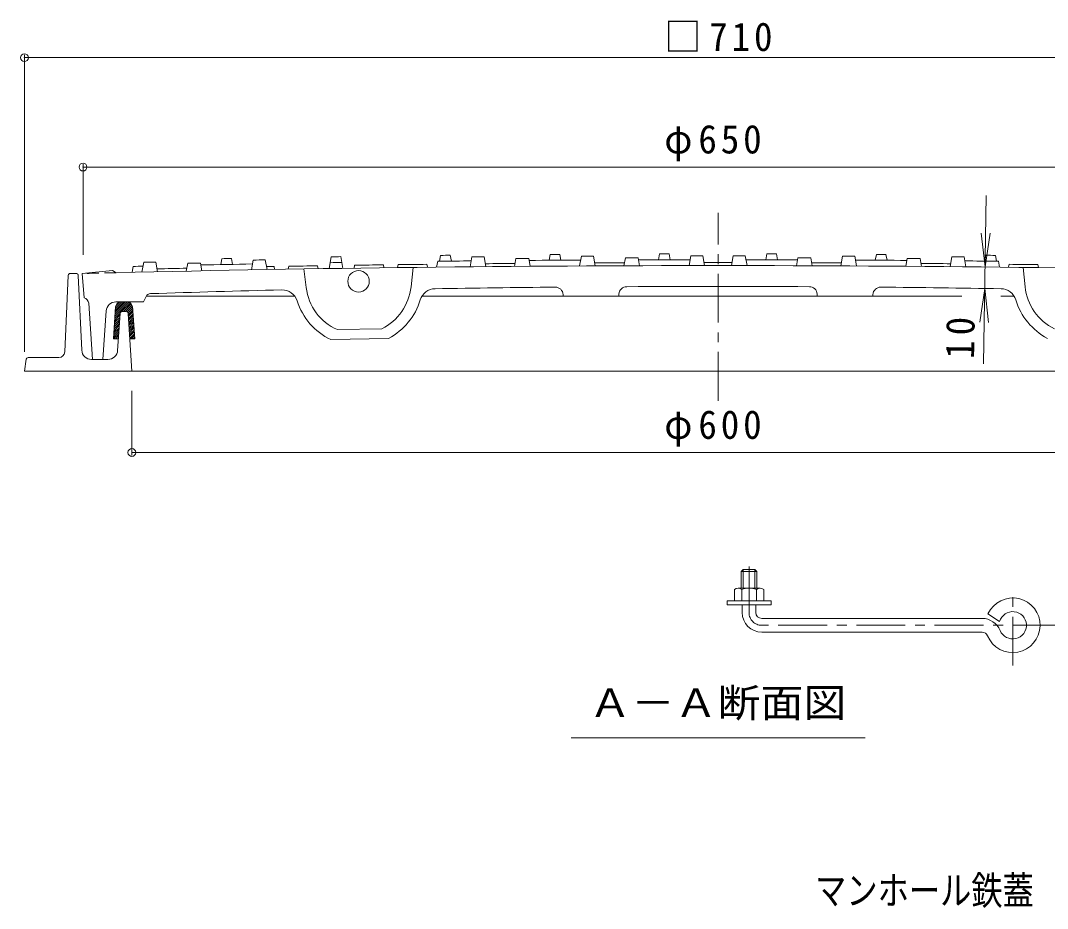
# Model space of a CAD drawing. Units: millimetres, scale not verified. Extents: x -885 to 921, y -690 to 673.
# Drawn here: x -828 to -303, y -666 to -212 of the extents above; entities that cross this region are included whole.
import ezdxf
from ezdxf.enums import TextEntityAlignment as Align

# ---------------------------------------------------------------- set-up
doc = ezdxf.new("R2010")
doc.units = ezdxf.units.MM
doc.header["$LTSCALE"] = 5
doc.header["$PDMODE"] = 32
doc.header["$PDSIZE"] = 4
doc.linetypes.add('CHAIN1', pattern=[8, 5, -1, 1, -1])
doc.linetypes.add('DASHED1', pattern=[1.8, 1.2, -0.6])
for name, color, linetype, lineweight in [('0-1_躯体', 2, 'Continuous', 9), ('0-2_仕上', 3, 'Continuous', 18), ('0-3_建具', 4, 'Continuous', 9), ('0-4_その他', 7, 'Continuous', 9), ('0-5_寸法', 4, 'Continuous', 9), ('0-6_ハッチ', 6, 'Continuous', 9)]:
    doc.layers.add(name, color=color, linetype=linetype, lineweight=lineweight)
doc.layers.add('F-5_F-5ﾚｲﾔ', color=2, linetype='Continuous')
doc.styles.add('ＭＳ ゴシック', font='')
doc.styles.get('ＭＳ ゴシック').set_extended_font_data('MS Gothic')

msp = doc.modelspace()

# ---------------------------------------------------------------- linework, layer by layer
at = {"layer": '0-1_躯体'}
for p, q in [((-799.797, -341.419), (-802.888, -341.419)), ((-803.887, -342.372), (-805.71, -381.558)), ((-798.799, -342.372), (-797.018, -380.651)), ((-777.404, -361.853), (-778.643, -380.746)), ((-774.279, -360.919), (-776.406, -360.919)), ((-773.282, -361.853), (-771.343, -391.419)), ((-825.465, -385.277), (-826.343, -391.419)), ((-824.475, -384.418), (-808.706, -384.418)), ((-783.632, -385.419), (-792.023, -385.419)), ((-826.343, -391.419), (-257.568, -391.419))]:
    msp.add_line(p, q, dxfattribs=at)
for centre, radius, start, end in [((-802.888, -342.419), 1, 90, 177.33537), ((-799.797, -342.419), 1, 2.66463, 90), ((-776.406, -361.919), 1, 90, 176.24782), ((-774.279, -361.919), 1, 3.75218, 90), ((-808.706, -381.419), 3, 270, 357.33691), ((-792.023, -380.419), 5, 182.66319, 270), ((-783.632, -380.419), 5, 270, 356.24838), ((-824.475, -385.419), 1, 90, 171.86929)]:
    msp.add_arc(centre, radius, start, end, dxfattribs=at)
at = {"layer": '0-2_仕上', "linetype": 'CHAIN1', "lineweight": 9}
msp.add_line((-471.343, -406.562), (-471.343, -310.323), dxfattribs=at)
at = {"layer": '0-2_仕上', "lineweight": 9}
for p, q in [((-766.182, -340.699), (-765.296, -335.678)), ((-758.195, -340.52), (-759.073, -335.539)), ((-743.492, -340.204), (-742.784, -336.189)), ((-735.506, -340.039), (-736.209, -336.053)), ((-725.842, -336.846), (-725.311, -333.835)), ((-719.842, -336.73), (-720.369, -333.74)), ((-710.181, -339.549), (-709.296, -334.532)), ((-702.195, -339.405), (-703.074, -334.42)), ((-670.372, -338.879), (-669.311, -332.862)), ((-663.314, -338.773), (-664.369, -332.788)), ((-614.842, -335.147), (-615.372, -338.153)), ((-613.312, -332.13), (-613.842, -335.136)), ((-608.37, -332.077), (-607.842, -335.072)), ((-597.297, -332.965), (-598.18, -337.974)), ((-591.074, -332.906), (-590.194, -337.899)), ((-574.785, -333.767), (-575.491, -337.772)), ((-568.209, -333.716), (-567.505, -337.711)), ((-557.312, -331.639), (-557.842, -334.643)), ((-552.37, -331.608), (-551.842, -334.604)), ((-541.297, -332.543), (-542.18, -337.548)), ((-535.074, -332.511), (-534.194, -337.507)), ((-518.785, -333.442), (-519.491, -337.444)), ((-512.209, -333.419), (-511.504, -337.417)), ((-501.312, -331.39), (-501.842, -334.391)), ((-496.37, -331.379), (-495.842, -334.378)), ((-485.298, -332.363), (-486.179, -337.364)), ((-479.075, -332.358), (-478.193, -337.357)), ((-463.611, -332.358), (-464.493, -337.357)), ((-457.388, -332.363), (-456.506, -337.364)), ((-446.315, -331.379), (-446.844, -334.378)), ((-441.373, -331.39), (-440.844, -334.391)), ((-430.477, -333.419), (-431.182, -337.417)), ((-423.901, -333.442), (-423.195, -337.444)), ((-407.611, -332.511), (-408.492, -337.507)), ((-401.389, -332.543), (-400.506, -337.548)), ((-390.316, -331.608), (-390.844, -334.604)), ((-385.374, -331.639), (-384.844, -334.643)), ((-374.477, -333.716), (-375.181, -337.711)), ((-367.901, -333.767), (-367.195, -337.772)), ((-351.612, -332.906), (-352.492, -337.899)), ((-345.389, -332.965), (-344.506, -337.974)), ((-334.316, -332.077), (-334.844, -335.072)), ((-329.374, -332.13), (-328.844, -335.136)), ((-327.844, -335.147), (-327.314, -338.153)), ((-781.342, -339.918), (-796.879, -341.472)), ((-796.879, -341.472), (-795.843, -353.919)), ((-781.342, -339.918), (-779.342, -341.004)), ((-770.722, -337.802), (-771.253, -340.815)), ((-698.592, -337.841), (-698.328, -339.337)), ((-691.092, -337.712), (-691.357, -339.217)), ((-683.277, -339.083), (-682.157, -348.578)), ((-676.342, -337.472), (-676.078, -338.968)), ((-657.342, -337.186), (-657.607, -338.69)), ((-642.592, -336.983), (-642.328, -338.48)), ((-635.092, -336.886), (-635.357, -338.39)), ((-627.439, -338.292), (-628.493, -348.253)), ((-620.342, -336.709), (-620.078, -338.206)), ((-322.344, -336.709), (-322.608, -338.206)), ((-315.247, -338.292), (-314.193, -348.253)), ((-307.594, -336.886), (-307.329, -338.39)), ((-522.141, -353.023), (-522.073, -351.906)), ((-420.545, -353.023), (-420.613, -351.906)), ((-779.535, -355.919), (-765.366, -355.919)), ((-764.003, -353.127), (-765.366, -355.919)), ((-763.929, -352.985), (-688.029, -352.997)), ((-622.888, -353.007), (-346.537, -353.05)), ((-550.553, -353.019), (-550.606, -352.166)), ((-392.133, -353.019), (-420.545, -353.023)), ((-392.133, -353.019), (-392.08, -352.166)), ((-326.682, -353.053), (-319.769, -353.055)), ((-784.524, -360.58), (-786.207, -385.419)), ((-643.498, -369.676), (-666.187, -370.14)), ((-639.953, -374.605), (-669.527, -375.209))]:
    msp.add_line(p, q, dxfattribs=at)
msp.add_lwpolyline([(-786.207, -385.419), (-791.492, -385.419), (-793.427, -356.661)], dxfattribs=at)
msp.add_circle((-655.343, -345.413), 5.5, dxfattribs=at)
for centre, radius, start, end in [((-471.342, -13337.355), 13005, 91.26776, 91.29518), ((-471.342, -13337.355), 13004, 91.16709, 91.19607), ((-471.342, -13337.355), 13006, 91.09712, 91.11889), ((-471.342, -13337.355), 13005, 91.02099, 91.04841), ((-471.342, -13337.355), 13003, 90.84825, 90.87469), ((-471.342, -13337.355), 13006, 90.85038, 90.87216), ((-471.342, -13337.355), 13003, 90.62792, 90.63232), ((-471.342, -13337.355), 13003, 90.55657, 90.62792), ((-471.342, -13337.355), 13006, 90.60367, 90.62544), ((-471.342, -13337.355), 13005, 90.52751, 90.55493), ((-471.342, -13337.355), 13001.5, 90.45781, 90.52494), ((-471.342, -13337.355), 13004, 90.4268, 90.45578), ((-471.342, -13337.355), 13003, 90.30981, 90.42606), ((-471.342, -13337.355), 13006, 90.35696, 90.37873), ((-471.342, -13337.355), 13005, 90.28079, 90.3082), ((-471.342, -13337.355), 13001.5, 90.21102, 90.27815), ((-471.342, -13337.355), 13004, 90.18006, 90.20904), ((-471.342, -13337.355), 13003, 90.06305, 90.1793), ((-471.342, -13337.355), 13006, 90.11026, 90.13203), ((-471.342, -13337.355), 13005, 90.03407, 90.06149), ((-471.342, -13337.355), 13001.5, 90, 90.03136), ((-471.344, -13337.355), 13001.5, 89.96864, 90), ((-471.344, -13337.355), 13005, 89.93851, 89.96593), ((-471.344, -13337.355), 13003, 89.8207, 89.93695), ((-471.344, -13337.355), 13006, 89.86797, 89.88974), ((-471.344, -13337.355), 13004, 89.79096, 89.81994), ((-471.344, -13337.355), 13001.5, 89.72185, 89.78898), ((-471.344, -13337.355), 13005, 89.6918, 89.71921), ((-471.344, -13337.355), 13003, 89.57394, 89.69019), ((-471.344, -13337.355), 13006, 89.62127, 89.64304), ((-471.344, -13337.355), 13004, 89.54422, 89.5732), ((-471.344, -13337.355), 13001.5, 89.47506, 89.54219), ((-471.344, -13337.355), 13005, 89.44507, 89.47249), ((-471.344, -13337.355), 13003, 89.37208, 89.44343), ((-471.344, -13337.355), 13006, 89.37456, 89.39633), ((-471.344, -13337.355), 13003, 89.36768, 89.37208), ((-471.342, -13337.355), 13000, 90, 91.3576), ((-471.342, -13337.355), 13003, 91.29694, 91.31929), ((-471.342, -13337.355), 13001.5, 91.19825, 91.26539), ((-471.342, -13337.355), 13003, 91.05013, 91.1664), ((-471.342, -13337.355), 13001.5, 91.00151, 91.01855), ((-471.342, -13337.355), 13001.5, 90.90344, 90.96845), ((-471.342, -13337.355), 13001.5, 90.7547, 90.8197), ((-471.342, -13337.355), 13001.5, 90.65664, 90.72164), ((-471.344, -13337.355), 13000, 88.6424, 90), ((-471.344, -13337.355), 13001.5, 89.27836, 89.34336), ((-761.757, -354.224), 2.5, 91.85352, 153.97353), ((-471.343, -9336.03), 8989, 91.42334, 91.85193), ((-694.427, -357.801), 8, 17.58615, 91.42348), ((-655.343, -345.413), 27, 186.7312, 246.32108), ((-655.343, -345.413), 27, 296.02196, 353.96249), ((-616.073, -357.197), 8, 90.92303, 163.29744), ((-471.343, -9336.03), 8987.999, 90.53098, 90.92348), ((-554.598, -352.416), 4, 3.58298, 90.5302), ((-518.08, -352.152), 4, 90.2981, 176.48038), ((-471.343, -9336.03), 8987.999, 89.70193, 90.29807), ((-424.606, -352.152), 4, 3.51962, 89.7019), ((-388.088, -352.416), 4, 89.4698, 176.41702), ((-471.343, -9336.03), 8987.999, 89.07652, 89.46902), ((-326.613, -357.197), 8, 16.70256, 89.07697), ((-287.343, -345.413), 27, 186.03751, 243.97804), ((-796.421, -356.862), 3, 3.85152, 78.88451), ((-779.535, -360.919), 5, 90, 176.1216), ((-655.343, -345.413), 33, 197.586, 244.54393), ((-655.343, -345.413), 33, 297.79898, 343.29736), ((-287.343, -345.413), 33, 196.70264, 242.20102)]:
    msp.add_arc(centre, radius, start, end, dxfattribs=at)
at = {"layer": '0-2_仕上', "linetype": 'DASHED1', "lineweight": 9}
msp.add_arc((-471.342, -13337.355), 13000, 91.3576, 91.43254, dxfattribs=at)
at = {"layer": '0-3_建具'}
for p, q in [((-458.482, -492.941), (-459.482, -493.941)), ((-451.482, -493.941), (-459.482, -493.941)), ((-459.482, -493.941), (-459.482, -502.441)), ((-452.482, -492.941), (-458.482, -492.941)), ((-458.482, -492.941), (-458.482, -502.441)), ((-451.482, -493.941), (-452.482, -492.941)), ((-452.482, -492.941), (-452.482, -502.441)), ((-451.482, -493.941), (-451.482, -502.441)), ((-462.983, -503.163), (-462.983, -508.941)), ((-461.106, -502.441), (-449.859, -502.441)), ((-459.23, -503.163), (-459.23, -508.941)), ((-451.735, -503.163), (-451.735, -508.941)), ((-447.982, -503.163), (-447.982, -508.941)), ((-444.232, -510.941), (-444.232, -508.941)), ((-466.732, -510.941), (-444.232, -510.941)), ((-458.982, -514.942), (-458.982, -510.941)), ((-451.982, -514.941), (-451.982, -510.941)), ((-448.982, -517.941), (-336.191, -517.941)), ((-327.211, -519.51), (-333.171, -515.526)), ((-448.982, -524.942), (-336.191, -524.942))]:
    msp.add_line(p, q, dxfattribs=at)
at = {"layer": '0-3_建具', "linetype": 'CHAIN1'}
for p, q in [((-455.482, -514.942), (-455.482, -491.396)), ((-320.482, -542.073), (-320.482, -502.785)), ((-255.482, -521.442), (-448.982, -521.442))]:
    msp.add_line(p, q, dxfattribs=at)
at = {"layer": '0-3_建具'}
msp.add_lwpolyline([(-466.732, -510.941), (-466.732, -508.941), (-444.232, -508.941)], dxfattribs=at)
for centre, radius, start, end in [((-461.106, -505.242), 2.8, 47.92557, 132.07463), ((-455.482, -512.531), 10.089, 68.19786, 111.80214), ((-449.859, -505.242), 2.8, 47.92572, 132.07428), ((-320.482, -521.442), 14, 202.47946, 155.00504), ((-448.982, -514.942), 10, 180, 270), ((-448.982, -514.941), 3, 180, 270), ((-320.482, -521.442), 7, 202.47919, 163.98383), ((-336.191, -527.942), 10, 22.47954, 90), ((-336.191, -527.942), 3, 22.48038, 90)]:
    msp.add_arc(centre, radius, start, end, dxfattribs=at)
at = {"layer": '0-3_建具', "linetype": 'CHAIN1'}
msp.add_arc((-448.982, -514.942), 6.5, 180, 270, dxfattribs=at)
at = {"layer": '0-4_その他'}
for p, q in [((-826.343, -229.455), (-826.343, -381.419)), ((-116.343, -230.955), (-826.343, -230.955)), ((-796.343, -285.455), (-796.343, -331.923)), ((-146.343, -286.955), (-796.343, -286.955)), ((-335.439, -387.629), (-334.132, -301.58)), ((-334.687, -338.074), (-336.707, -320.691)), ((-334.687, -338.074), (-332.139, -320.76)), ((-334.854, -349.067), (-337.401, -366.38)), ((-334.854, -349.067), (-332.833, -366.45)), ((-771.343, -434.526), (-771.343, -401.419)), ((-771.343, -433.026), (-171.343, -433.026))]:
    msp.add_line(p, q, dxfattribs=at)
for p in [(-826.343, -230.955), (-796.343, -286.955), (-771.343, -433.026)]:
    msp.add_point(p, dxfattribs=at)
at = {"layer": '0-5_寸法', "color": 7}
msp.add_line((-546.593, -579.094), (-396.093, -579.094), dxfattribs=at)
at = {"layer": '0-6_ハッチ'}
for p, q in [((-780.007, -363.348), (-772.72, -356.061)), ((-779.938, -362.289), (-773.568, -355.919)), ((-779.869, -361.23), (-774.558, -355.919)), ((-779.799, -360.17), (-775.547, -355.919)), ((-779.73, -359.111), (-776.537, -355.919)), ((-779.014, -357.024), (-779.68, -358.357)), ((-779.394, -357.786), (-777.555, -355.946)), ((-776.608, -360.939), (-772.112, -356.442)), ((-775.598, -360.919), (-771.683, -357.003)), ((-771.005, -358.357), (-771.672, -357.024)), ((-779.68, -358.357), (-780.766, -374.919)), ((-780.077, -364.408), (-777.385, -361.716)), ((-774.608, -360.919), (-771.352, -357.663)), ((-773.762, -361.063), (-771.023, -358.323)), ((-773.326, -361.616), (-770.948, -359.238)), ((-773.238, -362.518), (-770.887, -360.167)), ((-773.177, -363.447), (-770.826, -361.096)), ((-773.116, -364.376), (-770.765, -362.025)), ((-771.005, -358.357), (-769.919, -374.919)), ((-780.424, -369.705), (-777.743, -367.024)), ((-780.355, -368.645), (-777.673, -365.964)), ((-780.285, -367.586), (-777.604, -364.905)), ((-780.216, -366.527), (-777.535, -363.845)), ((-780.146, -365.467), (-777.465, -362.786)), ((-773.055, -365.305), (-770.704, -362.954)), ((-772.994, -366.234), (-770.643, -363.883)), ((-772.933, -367.164), (-770.582, -364.813)), ((-772.872, -368.093), (-770.521, -365.742)), ((-772.811, -369.022), (-770.46, -366.671)), ((-772.75, -369.951), (-770.399, -367.6)), ((-780.702, -373.943), (-778.021, -371.261)), ((-780.688, -374.919), (-778.09, -372.321)), ((-780.633, -372.883), (-777.951, -370.202)), ((-780.563, -371.824), (-777.882, -369.142)), ((-780.494, -370.764), (-777.812, -368.083)), ((-772.689, -370.88), (-770.338, -368.529)), ((-772.629, -371.809), (-770.278, -369.458)), ((-772.568, -372.738), (-770.217, -370.387)), ((-772.507, -373.667), (-770.156, -371.316)), ((-772.446, -374.596), (-770.095, -372.245)), ((-771.779, -374.919), (-770.034, -373.174)), ((-778.261, -374.919), (-780.766, -374.919)), ((-779.698, -374.919), (-778.16, -373.38)), ((-778.708, -374.919), (-778.229, -374.439)), ((-769.919, -374.919), (-772.425, -374.919)), ((-770.789, -374.919), (-769.973, -374.103))]:
    msp.add_line(p, q, dxfattribs=at)
for centre, start, end in [((-777.225, -357.919), 90, 153.43495), ((-773.461, -357.919), 26.56505, 90)]:
    msp.add_arc(centre, 2, start, end, dxfattribs=at)

# ---------------------------------------------------------------- texts
at = {"layer": '0-4_その他', "color": 2, "char_height": 14.66, "attachment_point": 7, "style": 'ＭＳ ゴシック'}
for s, insert in [('\\T1.21;\\W0.95;□710', (-498.843, -227.955)), ('\\T1.21;\\W0.95;φ650', (-498.843, -283.955)), ('\\T1.21;\\W0.95;φ600', (-498.843, -430.026))]:
    msp.add_mtext(s, dxfattribs=dict(at, insert=insert))
at = {"layer": '0-4_その他', "color": 2, "insert": (-340.066, -385.206), "char_height": 14.66, "attachment_point": 7, "rotation": 89.13, "style": 'ＭＳ ゴシック'}
msp.add_mtext('\\T1.27;\\W0.95;10', dxfattribs=at)
at = {"layer": '0-5_寸法', "color": 2, "style": 'ＭＳ ゴシック', "width": 1.1}
msp.add_text('Ａ－Ａ断面図', height=14.66, dxfattribs=at).set_placement((-537.593, -572.834), align=Align.BOTTOM_LEFT)
at = {"layer": 'F-5_F-5ﾚｲﾔ', "style": 'ＭＳ ゴシック', "width": 0.8}
msp.add_text('マンホール鉄蓋\u3000ノンスリップタイプ\u3000簡易密閉形（簡易防水・防臭形）角枠\u3000鎖付', height=14.66, dxfattribs=at).set_placement((-421.67, -668.838), align=Align.BOTTOM_LEFT)

doc.saveas('drawing.dxf')
